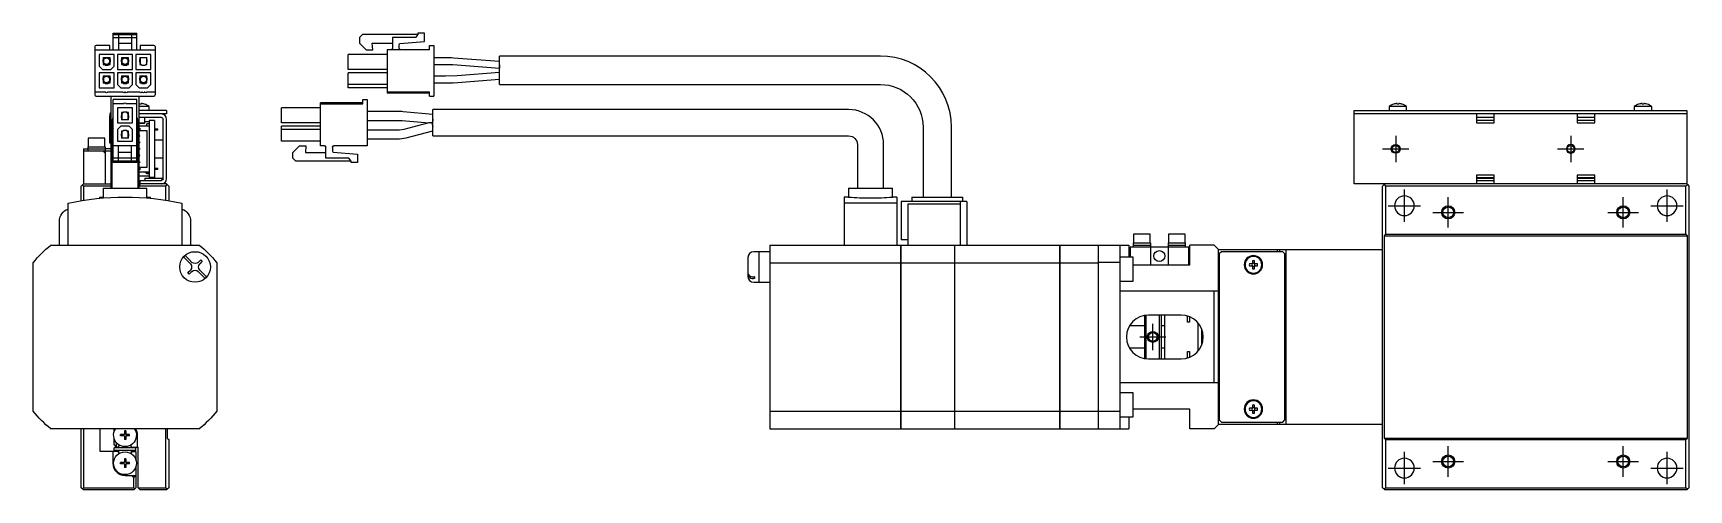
# Model space of a CAD drawing. Extents: x 0 to 782, y -8 to 262.
# Drawn here: x 403.8 to 782.2, y 89 to 193.5 of the extents above; entities that cross this region are included whole.
import ezdxf

# ---------------------------------------------------------------- set-up
doc = ezdxf.new("R2010")
doc.units = 0
doc.header["$LTSCALE"] = 0.5
doc.linetypes.add('CENTER', pattern=[50.8, 31.75, -6.35, 6.35, -6.35])
for name, color, linetype in [('MSM_CENTER', 1, 'CENTER'), ('MSM_CONTINUOUS', 7, 'CONTINUOUS'), ('MSM_NARROW', 5, 'CONTINUOUS')]:
    doc.layers.add(name, color=color, linetype=linetype)

msp = doc.modelspace()

# ---------------------------------------------------------------- linework, layer by layer
at = {"layer": 'MSM_CENTER'}
for p, q in [((712.18, 166.97), (718.18, 166.97)), ((715.18, 169.97), (715.18, 163.97)), ((752.18, 166.97), (758.18, 166.97)), ((755.18, 169.97), (755.18, 163.97)), ((717.18, 150.27), (717.18, 157.67)), ((727.18, 148.97), (727.18, 155.97)), ((767.18, 148.97), (767.18, 155.97)), ((777.18, 150.27), (777.18, 157.67)), ((713.48, 153.97), (720.88, 153.97)), ((723.68, 152.47), (730.68, 152.47)), ((763.68, 152.47), (770.68, 152.47)), ((773.48, 153.97), (780.88, 153.97)), ((659.68, 120.97), (659.68, 126.97)), ((656.68, 123.97), (662.68, 123.97)), ((727.18, 91.97), (727.18, 98.97)), ((767.18, 91.97), (767.18, 98.97)), ((717.18, 90.27), (717.18, 97.67)), ((723.68, 95.47), (730.68, 95.47)), ((763.68, 95.47), (770.68, 95.47)), ((777.18, 90.27), (777.18, 97.67)), ((713.48, 93.97), (720.88, 93.97)), ((773.48, 93.97), (780.88, 93.97))]:
    msp.add_line(p, q, dxfattribs=at)
at = {"layer": 'MSM_CONTINUOUS'}
for p, q in [((422.13, 189.67), (422.13, 193.47)), ((422.13, 193.47), (427.53, 193.47)), ((422.13, 193.17), (427.53, 193.17)), ((423.33, 193.17), (423.33, 189.67)), ((426.33, 193.17), (426.33, 189.67)), ((427.53, 189.67), (427.53, 193.47)), ((479.13, 193.17), (478.43, 192.47)), ((491.73, 193.17), (479.13, 193.17)), ((491.73, 193.17), (491.23, 192.47)), ((491.73, 193.47), (491.73, 193.17)), ((493.23, 193.47), (491.73, 193.47)), ((493.23, 191.56), (493.23, 193.47)), ((417.93, 190.37), (417.93, 179.37)), ((417.93, 189.67), (431.73, 189.67)), ((421.33, 190.67), (418.23, 190.67)), ((421.33, 189.67), (421.33, 190.67)), ((422.13, 192.47), (427.53, 192.47)), ((423.33, 191.17), (426.33, 191.17)), ((428.33, 190.67), (428.33, 189.67)), ((431.43, 190.67), (428.33, 190.67)), ((431.73, 190.37), (431.73, 179.37)), ((478.43, 192.47), (478.43, 191.17)), ((478.43, 191.17), (479.93, 189.67)), ((479.93, 189.67), (481.43, 189.67)), ((481.29, 191.17), (485.98, 191.17)), ((481.43, 189.67), (481.29, 191.17)), ((494.43, 189.67), (484.73, 189.67)), ((484.73, 189.67), (484.73, 179.82)), ((485.98, 192.47), (485.98, 189.97)), ((491.23, 192.47), (485.98, 192.47)), ((487.48, 189.97), (487.48, 190.87)), ((487.66, 191.07), (493.23, 191.56)), ((494.43, 189.67), (494.43, 190.67)), ((494.43, 190.67), (495.43, 190.67)), ((495.43, 190.67), (495.43, 179.07)), ((422.33, 188.57), (418.93, 188.57)), ((418.93, 188.57), (418.93, 185.92)), ((418.93, 185.92), (419.68, 185.17)), ((419.73, 187.42), (419.73, 186.92)), ((419.88, 187.42), (419.73, 187.42)), ((419.73, 186.92), (419.88, 186.92)), ((419.83, 187.92), (421.43, 187.92)), ((419.83, 187.92), (419.83, 187.42)), ((419.83, 186.92), (419.83, 186.27)), ((419.83, 186.27), (420.16, 186.27)), ((419.88, 187.92), (419.88, 186.55)), ((419.88, 186.55), (420.26, 186.17)), ((420.26, 186.17), (421.01, 186.17)), ((420.98, 186.17), (420.43, 186.33)), ((420.83, 187.77), (421.38, 187.62)), ((421.01, 186.17), (421.38, 186.55)), ((421.11, 186.27), (421.43, 186.27)), ((421.38, 186.55), (421.38, 187.92)), ((421.38, 187.42), (421.53, 187.42)), ((421.38, 186.92), (421.53, 186.92)), ((421.43, 187.42), (421.43, 187.92)), ((421.43, 186.27), (421.43, 186.92)), ((421.53, 186.92), (421.53, 187.42)), ((421.58, 185.17), (422.33, 185.92)), ((422.33, 185.92), (422.33, 188.57)), ((423.13, 188.57), (423.13, 185.17)), ((426.53, 188.57), (423.13, 188.57)), ((423.93, 187.42), (423.93, 186.92)), ((424.08, 187.42), (423.93, 187.42)), ((423.93, 186.92), (424.08, 186.92)), ((424.03, 187.92), (424.03, 187.42)), ((424.03, 187.92), (425.63, 187.92)), ((424.03, 186.92), (424.03, 186.27)), ((424.03, 186.27), (424.36, 186.27)), ((424.08, 187.92), (424.08, 186.55)), ((424.08, 186.55), (424.46, 186.17)), ((424.46, 186.17), (425.21, 186.17)), ((425.21, 186.17), (425.58, 186.55)), ((425.31, 186.27), (425.63, 186.27)), ((425.58, 186.55), (425.58, 187.92)), ((425.58, 187.42), (425.73, 187.42)), ((425.58, 186.92), (425.73, 186.92)), ((425.63, 187.42), (425.63, 187.92)), ((425.63, 186.27), (425.63, 186.92)), ((425.73, 186.92), (425.73, 187.42)), ((426.53, 185.17), (426.53, 188.57)), ((430.73, 188.57), (427.33, 188.57)), ((427.33, 188.57), (427.33, 185.17)), ((428.13, 187.42), (428.13, 186.92)), ((428.28, 187.42), (428.13, 187.42)), ((428.13, 186.92), (428.28, 186.92)), ((428.23, 187.92), (428.23, 187.42)), ((428.23, 187.92), (429.83, 187.92)), ((428.23, 186.92), (428.23, 186.27)), ((428.23, 186.27), (428.56, 186.27)), ((428.28, 187.92), (428.28, 186.55)), ((428.28, 186.55), (428.66, 186.17)), ((428.66, 186.17), (429.41, 186.17)), ((429.41, 186.17), (429.78, 186.55)), ((429.51, 186.27), (429.83, 186.27)), ((429.78, 186.55), (429.78, 187.92)), ((429.78, 187.42), (429.93, 187.42)), ((429.78, 186.92), (429.93, 186.92)), ((429.83, 187.42), (429.83, 187.92)), ((429.83, 186.27), (429.83, 186.92)), ((429.93, 186.92), (429.93, 187.42)), ((430.73, 185.17), (430.73, 188.57)), ((475.83, 185.17), (475.83, 188.57)), ((484.73, 188.57), (475.83, 188.57)), ((499.05, 187.8), (495.43, 187.8)), ((495.43, 186.3), (499.05, 186.3)), ((499.74, 186.27), (510.37, 185.48)), ((510.43, 186.98), (499.86, 187.77)), ((510.43, 186.22), (510.37, 185.48)), ((510.43, 181.72), (510.43, 188.22)), ((597.43, 188.22), (510.43, 188.22)), ((418.93, 184.37), (418.93, 180.97)), ((422.33, 184.37), (418.93, 184.37)), ((419.68, 185.17), (421.58, 185.17)), ((419.88, 183.22), (419.73, 183.22)), ((419.73, 183.22), (419.73, 182.72)), ((419.73, 182.72), (419.88, 182.72)), ((419.83, 183.72), (421.43, 183.72)), ((419.83, 183.72), (419.83, 183.22)), ((419.83, 182.72), (419.83, 182.07)), ((419.83, 182.07), (420.16, 182.07)), ((419.88, 183.72), (419.88, 182.35)), ((419.88, 182.35), (420.26, 181.97)), ((420.26, 181.97), (421.01, 181.97)), ((420.42, 183.57), (420.94, 183.72)), ((421.3, 182.26), (420.84, 182.13)), ((421.01, 181.97), (421.38, 182.35)), ((421.11, 182.07), (421.43, 182.07)), ((421.38, 182.35), (421.38, 183.72)), ((421.38, 183.22), (421.53, 183.22)), ((421.38, 182.72), (421.53, 182.72)), ((421.43, 183.22), (421.43, 183.72)), ((421.43, 182.07), (421.43, 182.72)), ((421.53, 182.72), (421.53, 183.22)), ((422.33, 180.97), (422.33, 184.37)), ((423.13, 185.17), (426.53, 185.17)), ((423.13, 184.37), (423.13, 181.72)), ((426.53, 184.37), (423.13, 184.37)), ((423.13, 181.72), (423.88, 180.97)), ((424.08, 183.22), (423.93, 183.22)), ((423.93, 183.22), (423.93, 182.72)), ((423.93, 182.72), (424.08, 182.72)), ((424.03, 183.72), (424.03, 183.22)), ((424.03, 183.72), (425.63, 183.72)), ((424.03, 182.72), (424.03, 182.07)), ((424.03, 182.07), (424.36, 182.07)), ((424.08, 183.72), (424.08, 182.35)), ((424.09, 183.72), (424.08, 183.64)), ((424.08, 182.35), (424.46, 181.97)), ((424.46, 181.97), (425.21, 181.97)), ((425.21, 181.97), (425.58, 182.35)), ((425.31, 182.07), (425.63, 182.07)), ((425.58, 182.35), (425.58, 183.72)), ((425.58, 183.72), (425.58, 183.64)), ((425.58, 183.22), (425.73, 183.22)), ((425.58, 182.72), (425.73, 182.72)), ((425.63, 183.22), (425.63, 183.72)), ((425.63, 182.07), (425.63, 182.72)), ((425.73, 182.72), (425.73, 183.22)), ((425.78, 180.97), (426.53, 181.72)), ((426.53, 181.72), (426.53, 184.37)), ((427.33, 185.17), (430.73, 185.17)), ((427.33, 184.37), (427.33, 181.72)), ((430.73, 184.37), (427.33, 184.37)), ((427.33, 181.72), (428.08, 180.97)), ((428.28, 183.22), (428.13, 183.22)), ((428.13, 183.22), (428.13, 182.72)), ((428.13, 182.72), (428.28, 182.72)), ((428.23, 183.72), (429.83, 183.72)), ((428.23, 183.72), (428.23, 183.22)), ((428.23, 182.72), (428.23, 182.07)), ((428.23, 182.07), (428.56, 182.07)), ((428.28, 183.72), (428.28, 182.35)), ((428.28, 182.35), (428.66, 181.97)), ((428.37, 182.26), (428.82, 182.13)), ((428.66, 181.97), (429.41, 181.97)), ((429.24, 183.57), (428.72, 183.72)), ((429.41, 181.97), (429.78, 182.35)), ((429.51, 182.07), (429.83, 182.07)), ((429.78, 182.35), (429.78, 183.72)), ((429.78, 183.22), (429.93, 183.22)), ((429.78, 182.72), (429.93, 182.72)), ((429.83, 183.22), (429.83, 183.72)), ((429.83, 182.07), (429.83, 182.72)), ((429.93, 182.72), (429.93, 183.22)), ((429.98, 180.97), (430.73, 181.72)), ((430.73, 181.72), (430.73, 184.37)), ((484.73, 185.17), (475.83, 185.17)), ((475.83, 180.97), (475.83, 184.37)), ((484.73, 184.37), (475.83, 184.37)), ((484.73, 181.72), (475.83, 181.72)), ((498.05, 183.6), (495.43, 183.6)), ((495.43, 182.1), (499.03, 182.1)), ((500.69, 183.7), (498.05, 183.6)), ((499.88, 182.13), (510.43, 182.97)), ((510.37, 184.47), (500.69, 183.7)), ((510.43, 181.72), (597.43, 181.72)), ((417.93, 180.07), (420.38, 180.07)), ((418.23, 179.07), (431.43, 179.07)), ((418.93, 180.97), (422.33, 180.97)), ((420.88, 180.07), (424.31, 180.07)), ((421.58, 179.07), (421.58, 157.97)), ((422.13, 163.87), (422.13, 178.27)), ((427.53, 178.27), (422.13, 178.27)), ((423.88, 180.97), (425.78, 180.97)), ((424.81, 180.07), (424.86, 180.07)), ((425.36, 180.07), (428.23, 180.07)), ((427.53, 163.87), (427.53, 178.27)), ((428.08, 180.97), (429.98, 180.97)), ((428.08, 157.97), (428.08, 179.07)), ((428.73, 180.07), (428.78, 180.07)), ((429.28, 180.07), (429.33, 180.07)), ((429.83, 180.07), (431.73, 180.07)), ((484.73, 180.97), (475.83, 180.97)), ((479.18, 177.27), (479.18, 178.27)), ((479.18, 178.27), (480.18, 178.27)), ((480.18, 178.27), (480.18, 167.67)), ((484.73, 180.07), (494.43, 180.07)), ((484.73, 179.82), (494.43, 179.82)), ((494.43, 179.07), (494.43, 180.07)), ((494.43, 179.07), (495.43, 179.07)), ((421.33, 168.27), (421.33, 174.57)), ((424.58, 177.27), (422.13, 177.27)), ((426.53, 176.37), (423.13, 176.37)), ((423.13, 176.37), (423.13, 172.97)), ((423.93, 174.62), (423.93, 174.12)), ((424.08, 174.62), (423.93, 174.62)), ((423.93, 174.12), (424.08, 174.12)), ((424.03, 175.27), (424.03, 174.62)), ((424.36, 175.27), (424.03, 175.27)), ((424.03, 174.12), (424.03, 173.62)), ((424.46, 175.37), (424.08, 175)), ((424.08, 175), (424.08, 173.62)), ((425.21, 175.37), (424.46, 175.37)), ((427.53, 177.27), (425.08, 177.27)), ((425.58, 175), (425.21, 175.37)), ((425.63, 175.27), (425.31, 175.27)), ((425.58, 173.62), (425.58, 175)), ((425.73, 174.62), (425.58, 174.62)), ((425.73, 174.12), (425.58, 174.12)), ((425.63, 174.62), (425.63, 175.27)), ((425.63, 173.62), (425.63, 174.12)), ((425.73, 174.12), (425.73, 174.62)), ((426.53, 172.97), (426.53, 176.37)), ((430.33, 176.67), (428.08, 176.67)), ((434.33, 175.77), (428.08, 175.77)), ((434.33, 174.97), (428.08, 174.97)), ((433.13, 174.17), (428.08, 174.17)), ((428.13, 177.23), (428.13, 177.36)), ((428.53, 177.23), (428.13, 177.23)), ((428.53, 177.36), (428.53, 177.23)), ((429.28, 177.23), (429.26, 177.23)), ((429.33, 172.97), (429.33, 174.17)), ((430.33, 175.77), (430.33, 176.67)), ((434.33, 175.77), (434.33, 174.97)), ((460.58, 172.97), (460.58, 176.37)), ((469.48, 176.37), (460.58, 176.37)), ((469.48, 167.67), (469.48, 177.52)), ((479.18, 177.52), (469.48, 177.52)), ((469.48, 177.27), (479.18, 177.27)), ((488.08, 175.5), (480.18, 175.5)), ((488.37, 175.49), (488.08, 175.5)), ((495.18, 174.83), (488.37, 175.49)), ((495.18, 169.97), (495.18, 175.97)), ((590.18, 175.97), (495.18, 175.97)), ((705.68, 175.77), (781.68, 175.77)), ((705.68, 158.97), (705.68, 175.77)), ((781.68, 174.97), (705.68, 174.97)), ((717.68, 176.67), (713.68, 176.67)), ((713.68, 176.67), (713.68, 175.77)), ((714.75, 177.23), (714.73, 177.23)), ((715.48, 177.23), (715.48, 177.36)), ((715.88, 177.23), (715.48, 177.23)), ((715.88, 177.36), (715.88, 177.23)), ((716.63, 177.23), (716.6, 177.23)), ((717.68, 175.77), (717.68, 176.67)), ((733.68, 174.97), (733.68, 172.97)), ((737.68, 174.17), (733.68, 174.17)), ((737.68, 172.97), (737.68, 174.97)), ((756.68, 174.97), (756.68, 172.97)), ((760.68, 174.17), (756.68, 174.17)), ((760.68, 172.97), (760.68, 174.97)), ((773.68, 176.67), (769.68, 176.67)), ((769.68, 176.67), (769.68, 175.77)), ((770.75, 177.23), (770.73, 177.23)), ((771.48, 177.23), (771.48, 177.36)), ((771.88, 177.23), (771.48, 177.23)), ((771.88, 177.36), (771.88, 177.23)), ((772.63, 177.23), (772.6, 177.23)), ((773.68, 175.77), (773.68, 176.67)), ((781.68, 175.77), (781.68, 158.97)), ((421.83, 172.97), (421.83, 157.97)), ((423.13, 172.97), (426.53, 172.97)), ((423.88, 172.17), (423.13, 171.42)), ((423.13, 171.42), (423.13, 168.77)), ((425.78, 172.17), (423.88, 172.17)), ((424.08, 170.42), (423.93, 170.42)), ((423.93, 170.42), (423.93, 169.92)), ((425.63, 173.62), (424.03, 173.62)), ((424.36, 171.07), (424.03, 171.07)), ((424.03, 171.07), (424.03, 170.42)), ((424.46, 171.17), (424.08, 170.8)), ((424.08, 170.8), (424.08, 169.42)), ((425.21, 171.17), (424.46, 171.17)), ((425.58, 170.8), (425.21, 171.17)), ((425.63, 171.07), (425.31, 171.07)), ((425.58, 169.42), (425.58, 170.8)), ((425.73, 170.42), (425.58, 170.42)), ((425.63, 170.42), (425.63, 171.07)), ((425.73, 169.92), (425.73, 170.42)), ((426.53, 171.42), (425.78, 172.17)), ((426.53, 168.77), (426.53, 171.42)), ((427.83, 157.97), (427.83, 172.97)), ((428.08, 172.97), (429.33, 172.97)), ((429.13, 172.77), (428.08, 172.77)), ((428.08, 172.22), (430.33, 172.22)), ((428.08, 171.72), (428.18, 171.72)), ((428.18, 171.72), (428.18, 171.22)), ((428.18, 171.22), (429.83, 171.22)), ((429.13, 172.77), (429.33, 172.97)), ((429.33, 173.22), (430.33, 173.22)), ((430.33, 172.68), (429.78, 172.68)), ((429.78, 172.22), (429.78, 172.68)), ((429.83, 171.22), (429.83, 162.72)), ((431.53, 173.47), (430.33, 173.47)), ((430.33, 173.47), (430.33, 160.47)), ((431.53, 173.47), (431.53, 160.47)), ((431.53, 171.6), (432.33, 171.6)), ((431.53, 171.35), (432.33, 171.35)), ((432.33, 171.35), (432.33, 171.6)), ((433.53, 160.17), (433.53, 173.77)), ((434.33, 160.17), (434.33, 173.77)), ((469.48, 172.97), (460.58, 172.97)), ((469.48, 172.97), (460.58, 172.97)), ((460.58, 168.77), (460.58, 172.17)), ((469.48, 172.17), (460.58, 172.17)), ((469.48, 171.42), (460.58, 171.42)), ((480.18, 173.5), (488.08, 173.5)), ((487.53, 171.3), (480.18, 171.3)), ((488.54, 171.43), (487.53, 171.3)), ((488.08, 173.5), (488.18, 173.49)), ((488.18, 173.49), (494.23, 172.91)), ((494.23, 172.91), (488.54, 171.43)), ((489.05, 169.49), (495.18, 171.09)), ((494.96, 172.97), (494.23, 172.91)), ((494.96, 172.97), (495.18, 172.12)), ((494.99, 172.84), (495.08, 172.83)), ((495.18, 173.82), (495.08, 172.83)), ((607.18, 171.97), (607.18, 155.97)), ((613.68, 155.97), (613.68, 171.97)), ((737.68, 173.47), (733.68, 173.47)), ((733.68, 172.97), (737.68, 172.97)), ((760.68, 173.47), (756.68, 173.47)), ((756.68, 172.97), (760.68, 172.97)), ((415.33, 166.97), (415.33, 158.97)), ((415.33, 166.97), (416.33, 166.97)), ((421.58, 166.47), (415.33, 166.47)), ((416.33, 167.47), (416.33, 166.47)), ((416.33, 167.47), (420.33, 167.47)), ((416.33, 166.97), (420.33, 166.97)), ((420.23, 169.47), (416.43, 169.47)), ((416.43, 169.47), (416.43, 167.47)), ((419.83, 166.47), (420.33, 165.97)), ((420.23, 167.47), (420.23, 169.47)), ((420.33, 167.47), (420.33, 158.97)), ((421.58, 166.97), (420.33, 166.97)), ((421.58, 168.27), (421.33, 168.27)), ((427.53, 167.67), (422.13, 167.67)), ((423.13, 168.77), (426.53, 168.77)), ((423.33, 164.17), (423.33, 167.67)), ((423.93, 169.92), (424.08, 169.92)), ((424.03, 169.92), (424.03, 169.42)), ((425.63, 169.42), (424.03, 169.42)), ((425.73, 169.92), (425.58, 169.92)), ((425.63, 169.42), (425.63, 169.92)), ((426.33, 164.17), (426.33, 167.67)), ((433.53, 168.97), (431.53, 168.97)), ((469.48, 168.77), (460.58, 168.77)), ((469.48, 168.77), (460.58, 168.77)), ((463.18, 166.17), (464.68, 167.67)), ((464.68, 167.67), (466.18, 167.67)), ((466.18, 167.67), (466.04, 166.17)), ((466.18, 167.67), (466.04, 166.17)), ((470.43, 167.67), (469.48, 167.67)), ((470.43, 167.67), (469.48, 167.67)), ((470.43, 167.67), (470.43, 167.67)), ((470.73, 164.87), (470.73, 167.37)), ((472.23, 167.37), (472.23, 166.47)), ((472.52, 167.67), (472.53, 167.67)), ((480.18, 167.67), (472.53, 167.67)), ((480.18, 167.67), (472.53, 167.67)), ((480.18, 169.3), (487.53, 169.3)), ((487.53, 169.3), (489.05, 169.49)), ((495.18, 169.97), (590.18, 169.97)), ((592.18, 167.97), (592.18, 157.97)), ((598.18, 157.97), (598.18, 167.97)), ((427.53, 164.87), (422.13, 164.87)), ((427.53, 164.17), (422.13, 164.17)), ((427.53, 163.87), (422.13, 163.87)), ((426.33, 166.17), (423.33, 166.17)), ((429.83, 162.72), (428.18, 162.72)), ((428.18, 162.72), (428.18, 162.22)), ((431.53, 164.97), (433.53, 164.97)), ((463.18, 164.87), (463.18, 166.17)), ((463.88, 164.17), (463.18, 164.87)), ((463.88, 164.17), (463.18, 164.87)), ((476.48, 164.17), (463.88, 164.17)), ((476.48, 164.17), (463.88, 164.17)), ((466.04, 166.17), (470.73, 166.17)), ((475.98, 164.87), (470.73, 164.87)), ((475.98, 164.87), (470.73, 164.87)), ((472.41, 166.27), (477.98, 165.79)), ((476.48, 164.17), (475.98, 164.87)), ((476.48, 164.17), (475.98, 164.87)), ((476.48, 163.87), (476.48, 164.17)), ((477.98, 163.87), (476.48, 163.87)), ((477.98, 163.87), (476.48, 163.87)), ((477.98, 165.79), (477.98, 163.87)), ((414.83, 158.47), (415.33, 158.97)), ((415.33, 158.97), (421.58, 158.97)), ((428.18, 162.22), (428.08, 162.22)), ((428.08, 161.72), (430.33, 161.72)), ((430.33, 160.72), (428.08, 160.72)), ((428.33, 158.97), (428.08, 158.72)), ((428.33, 158.97), (428.33, 159.77)), ((428.33, 159.77), (433.13, 159.77)), ((434.33, 158.97), (428.33, 158.97)), ((429.33, 160.27), (433.33, 160.27)), ((429.33, 160.27), (429.33, 159.77)), ((429.53, 161.49), (429.53, 161.72)), ((430.33, 161.49), (429.53, 161.49)), ((429.78, 161.27), (429.78, 161.49)), ((430.33, 161.27), (429.78, 161.27)), ((431.53, 160.47), (430.33, 160.47)), ((431.53, 162.6), (432.33, 162.6)), ((431.53, 162.35), (432.33, 162.35)), ((432.33, 162.35), (432.33, 162.6)), ((433.33, 159.83), (433.33, 160.27)), ((434.83, 158.47), (434.33, 158.97)), ((781.68, 158.97), (705.68, 158.97)), ((712.53, 158.82), (712.68, 158.97)), ((737.68, 160.97), (733.68, 160.97)), ((733.68, 160.97), (733.68, 158.97)), ((733.68, 160.47), (737.68, 160.47)), ((733.68, 160.27), (737.68, 160.27)), ((733.68, 159.77), (737.68, 159.77)), ((737.68, 158.97), (737.68, 160.97)), ((760.68, 160.97), (756.68, 160.97)), ((756.68, 160.97), (756.68, 158.97)), ((756.68, 160.47), (760.68, 160.47)), ((756.68, 160.27), (760.68, 160.27)), ((756.68, 159.77), (760.68, 159.77)), ((760.68, 158.97), (760.68, 160.97)), ((781.68, 158.97), (781.83, 158.82)), ((414.83, 155.13), (414.83, 158.47)), ((415.08, 158.72), (415.33, 158.47)), ((415.33, 158.47), (415.33, 155.21)), ((421.58, 158.47), (415.33, 158.47)), ((419.01, 155.97), (419.83, 155.97)), ((419.01, 155.97), (419.01, 155.69)), ((419.83, 157.97), (429.83, 157.97)), ((419.83, 157.97), (419.83, 155.76)), ((434.13, 158.47), (428.08, 158.47)), ((429.83, 155.76), (429.83, 157.97)), ((429.83, 155.97), (430.65, 155.97)), ((430.65, 155.69), (430.65, 155.97)), ((434.13, 158.47), (434.48, 158.82)), ((434.13, 155.24), (434.13, 158.47)), ((434.83, 158.47), (434.83, 155.13)), ((589.18, 155.97), (589.18, 144.97)), ((590.18, 155.97), (589.18, 155.97)), ((590.18, 157.97), (600.18, 157.97)), ((590.18, 157.97), (590.18, 155.97)), ((600.18, 155.97), (600.18, 157.97)), ((601.18, 155.97), (600.18, 155.97)), ((601.18, 155.97), (601.18, 144.97)), ((604.61, 155.97), (616.25, 155.97)), ((604.61, 155.97), (604.61, 154.97)), ((616.25, 154.97), (616.25, 155.97)), ((712.18, 158.47), (712.53, 158.82)), ((712.18, 89.47), (712.18, 158.47)), ((712.53, 158.82), (712.88, 158.47)), ((781.48, 158.47), (712.88, 158.47)), ((712.88, 158.47), (712.88, 147.47)), ((781.48, 158.47), (781.83, 158.82)), ((781.48, 147.47), (781.48, 158.47)), ((781.83, 158.82), (782.18, 158.47)), ((782.18, 158.47), (782.18, 89.47)), ((411.83, 144.97), (411.83, 154.54)), ((437.83, 154.54), (437.83, 144.97)), ((601.18, 154.54), (589.18, 154.54)), ((602.18, 154.97), (602.18, 146.17)), ((617.18, 154.97), (602.18, 154.97)), ((603.68, 154.37), (603.68, 144.97)), ((615.68, 154.37), (603.68, 154.37)), ((615.68, 154.97), (615.68, 144.97)), ((617.18, 154.97), (617.18, 144.97)), ((409.83, 144.97), (409.83, 150.39)), ((439.83, 150.39), (439.83, 144.97)), ((407.83, 144.97), (407.7, 144.84)), ((407.86, 144.97), (441.8, 144.97)), ((441.96, 144.84), (441.83, 144.97)), ((572.18, 144.97), (572.18, 102.97)), ((572.18, 144.97), (602.13, 144.97)), ((602.13, 102.97), (602.13, 144.97)), ((602.13, 144.92), (602.18, 144.92)), ((603.68, 146.17), (602.18, 146.17)), ((602.18, 102.97), (602.18, 144.97)), ((602.18, 144.97), (638.43, 144.97)), ((614.43, 102.97), (614.43, 144.97)), ((614.43, 144.92), (614.48, 144.92)), ((614.48, 102.97), (614.48, 144.97)), ((638.43, 102.97), (638.43, 144.97)), ((638.43, 144.92), (638.48, 144.92)), ((638.48, 144.97), (654.18, 144.97)), ((638.48, 102.97), (638.48, 144.97)), ((647.18, 144.97), (647.18, 102.97)), ((652.18, 144.97), (652.18, 102.97)), ((654.18, 144.97), (654.18, 142.22)), ((667.88, 144.47), (654.48, 144.47)), ((654.48, 144.47), (654.48, 142.22)), ((655.18, 145.47), (659.18, 145.47)), ((655.18, 145.47), (655.18, 144.47)), ((655.18, 144.97), (659.18, 144.97)), ((659.08, 147.47), (655.28, 147.47)), ((655.28, 147.47), (655.28, 145.47)), ((659.08, 145.47), (659.08, 147.47)), ((659.18, 145.47), (659.18, 140.47)), ((663.18, 145.47), (663.18, 140.47)), ((663.18, 145.47), (667.18, 145.47)), ((663.18, 144.97), (667.18, 144.97)), ((667.08, 147.47), (663.28, 147.47)), ((663.28, 147.47), (663.28, 145.47)), ((667.08, 145.47), (667.08, 147.47)), ((667.18, 144.47), (667.18, 145.47)), ((667.88, 140.47), (667.88, 144.47)), ((668.18, 140.47), (668.18, 144.97)), ((673.68, 144.97), (668.18, 144.97)), ((674.68, 143.97), (673.68, 144.97)), ((674.68, 103.97), (674.68, 143.97)), ((674.68, 143.97), (712.18, 143.97)), ((688.18, 143.47), (688.18, 143.97)), ((688.68, 143.47), (688.68, 143.97)), ((690.18, 103.97), (690.18, 143.97)), ((712.88, 147.47), (712.53, 147.12)), ((712.53, 147.12), (712.53, 100.82)), ((712.53, 147.12), (781.83, 147.12)), ((712.88, 147.47), (781.48, 147.47)), ((781.83, 147.12), (781.48, 147.47)), ((781.83, 100.82), (781.83, 147.12)), ((403.96, 141.1), (403.83, 140.97)), ((403.83, 107), (403.83, 140.94)), ((439.77, 140.68), (438.19, 142.27)), ((438.54, 142.62), (439.46, 141.7)), ((439.46, 141.7), (440.12, 141.03)), ((441.54, 141.03), (442.14, 141.64)), ((442.49, 141.28), (441.89, 140.68)), ((442.14, 141.64), (442.49, 141.28)), ((445.83, 140.97), (445.7, 141.1)), ((445.83, 140.94), (445.83, 107)), ((567.18, 142.17), (567.18, 137.77)), ((569.63, 143.47), (568.48, 143.47)), ((569.63, 143.47), (569.63, 136.47)), ((569.68, 143.42), (569.63, 143.42)), ((569.68, 143.47), (569.68, 136.47)), ((572.18, 143.47), (569.68, 143.47)), ((572.18, 140.94), (602.13, 140.94)), ((602.13, 140.69), (602.18, 140.69)), ((602.18, 140.94), (614.43, 140.94)), ((614.43, 140.69), (614.48, 140.69)), ((614.48, 140.94), (638.43, 140.94)), ((638.43, 140.69), (638.48, 140.69)), ((638.48, 140.94), (647.18, 140.94)), ((652.18, 140.97), (647.18, 140.97)), ((655.18, 142.22), (652.18, 142.22)), ((655.18, 136.72), (655.18, 142.22)), ((655.18, 140.47), (668.18, 140.47)), ((675.38, 143.47), (674.88, 142.97)), ((674.88, 142.97), (674.88, 104.97)), ((689.38, 143.47), (675.38, 143.47)), ((682.44, 140.71), (681.76, 140.71)), ((681.76, 140.23), (682.44, 140.23)), ((682.44, 141.39), (682.44, 140.71)), ((682.44, 140.23), (682.44, 139.55)), ((682.92, 140.71), (682.92, 141.39)), ((683.59, 140.71), (682.92, 140.71)), ((682.92, 139.55), (682.92, 140.23)), ((682.92, 140.23), (683.59, 140.23)), ((689.88, 142.97), (689.38, 143.47)), ((689.88, 104.97), (689.88, 142.97)), ((439.17, 138.67), (439.77, 139.27)), ((439.52, 138.31), (439.17, 138.67)), ((440.12, 138.91), (439.52, 138.31)), ((443.12, 137.33), (441.54, 138.91)), ((441.89, 139.27), (443.48, 137.68)), ((568.68, 137.68), (568.48, 137.68)), ((568.68, 137.33), (568.48, 137.33)), ((568.48, 136.47), (569.63, 136.47)), ((568.68, 137.68), (568.68, 137.33)), ((569.63, 136.52), (569.68, 136.52)), ((569.68, 136.47), (572.18, 136.47)), ((652.18, 136.72), (655.18, 136.72)), ((674.88, 138.47), (674.68, 138.47)), ((689.88, 138.47), (690.18, 138.47)), ((690.18, 137.72), (689.88, 137.72)), ((674.68, 134.47), (652.18, 134.47)), ((673.68, 113.47), (673.68, 134.47)), ((674.88, 133.97), (674.68, 133.97)), ((657.88, 119.04), (657.88, 128.91)), ((658.08, 128.94), (658.08, 119.01)), ((666.18, 128.97), (658.68, 128.97)), ((661.18, 118.97), (661.18, 128.97)), ((661.68, 118.97), (661.68, 128.97)), ((662.38, 128.97), (662.38, 118.97)), ((667.58, 127.31), (667.58, 128.77)), ((674.88, 131.47), (674.68, 131.47)), ((689.88, 132.22), (690.18, 132.22)), ((689.98, 128.97), (689.88, 128.97)), ((689.98, 118.97), (689.98, 128.97)), ((690.18, 128.77), (689.98, 128.97)), ((657.88, 126.47), (654.35, 126.47)), ((662.38, 126.47), (661.68, 126.47)), ((668.08, 127.33), (667.58, 127.33)), ((668.08, 127.31), (667.58, 127.31)), ((668.08, 128.6), (668.08, 127.31)), ((670.08, 120.85), (670.08, 127.1)), ((670.88, 122.27), (670.88, 125.68)), ((671.02, 125.22), (670.88, 125.22)), ((654.35, 121.47), (657.88, 121.47)), ((661.68, 121.47), (662.38, 121.47)), ((670.88, 122.72), (671.02, 122.72)), ((658.68, 118.97), (666.18, 118.97)), ((667.58, 120.64), (668.08, 120.64)), ((667.58, 119.17), (667.58, 120.64)), ((667.58, 120.62), (668.08, 120.62)), ((668.08, 120.64), (668.08, 119.35)), ((689.88, 118.97), (689.98, 118.97)), ((689.98, 118.97), (690.18, 119.17)), ((674.68, 116.47), (674.88, 116.47)), ((674.68, 113.97), (674.88, 113.97)), ((690.18, 115.72), (689.88, 115.72)), ((674.68, 113.47), (652.18, 113.47)), ((655.18, 111.22), (652.18, 111.22)), ((655.18, 105.72), (655.18, 111.22)), ((689.88, 110.22), (690.18, 110.22)), ((403.83, 106.97), (403.96, 106.84)), ((445.7, 106.84), (445.83, 106.97)), ((572.18, 107), (602.13, 107)), ((602.13, 107.26), (602.18, 107.26)), ((602.18, 107), (614.43, 107)), ((614.43, 107.26), (614.48, 107.26)), ((614.48, 107), (638.43, 107)), ((638.43, 107.26), (638.48, 107.26)), ((638.48, 107), (647.18, 107)), ((647.18, 106.97), (652.18, 106.97)), ((668.18, 107.47), (655.18, 107.47)), ((668.18, 102.97), (668.18, 107.47)), ((674.68, 109.47), (674.88, 109.47)), ((682.44, 107.71), (681.76, 107.71)), ((681.76, 107.23), (682.44, 107.23)), ((682.44, 108.39), (682.44, 107.71)), ((682.44, 107.23), (682.44, 106.55)), ((682.92, 107.71), (682.92, 108.39)), ((683.59, 107.71), (682.92, 107.71)), ((682.92, 106.55), (682.92, 107.23)), ((682.92, 107.23), (683.59, 107.23)), ((690.18, 109.47), (689.88, 109.47)), ((407.7, 103.1), (407.83, 102.97)), ((441.8, 102.97), (407.86, 102.97)), ((414.83, 89.47), (414.83, 102.97)), ((415.33, 102.97), (415.33, 89.47)), ((419.13, 97.77), (419.13, 102.97)), ((422.33, 102.19), (422.33, 102.97)), ((424.98, 102.47), (424.69, 102.47)), ((424.69, 102.47), (424.69, 101.68)), ((424.98, 102.47), (424.98, 101.68)), ((434.13, 89.47), (434.13, 102.97)), ((434.48, 102.97), (434.48, 100.82)), ((441.83, 102.97), (441.96, 103.1)), ((572.18, 102.97), (602.13, 102.97)), ((602.13, 103.02), (602.18, 103.02)), ((602.18, 102.97), (614.43, 102.97)), ((614.43, 103.02), (614.48, 103.02)), ((614.48, 102.97), (638.43, 102.97)), ((638.43, 103.02), (638.48, 103.02)), ((638.48, 102.97), (654.18, 102.97)), ((652.18, 105.72), (655.18, 105.72)), ((654.18, 105.72), (654.18, 102.97)), ((673.68, 102.97), (668.18, 102.97)), ((673.68, 102.97), (674.68, 103.97)), ((712.18, 103.97), (674.68, 103.97)), ((674.88, 104.97), (675.38, 104.47)), ((675.38, 104.47), (689.38, 104.47)), ((688.18, 103.97), (688.18, 104.47)), ((688.68, 103.97), (688.68, 104.47)), ((689.38, 104.47), (689.88, 104.97)), ((422.33, 99.27), (422.33, 100.76)), ((422.33, 99.27), (422.83, 98.77)), ((422.33, 97.97), (422.33, 98.57)), ((427.33, 98.57), (422.33, 98.57)), ((422.83, 99.81), (422.83, 98.77)), ((422.83, 98.77), (423.28, 98.77)), ((423.28, 98.77), (423.41, 99)), ((424.63, 101.62), (423.83, 101.62)), ((423.83, 101.33), (423.83, 101.62)), ((424.63, 101.33), (423.83, 101.33)), ((424.36, 101.62), (424.36, 101.33)), ((424.98, 101.94), (424.69, 101.94)), ((424.69, 101.27), (424.69, 100.47)), ((424.69, 101), (424.98, 101)), ((424.98, 100.47), (424.69, 100.47)), ((424.98, 101.27), (424.98, 100.47)), ((425.83, 101.62), (425.04, 101.62)), ((425.83, 101.33), (425.04, 101.33)), ((425.3, 101.62), (425.3, 101.33)), ((425.83, 101.33), (425.83, 101.62)), ((426.38, 98.77), (426.25, 99)), ((426.38, 98.77), (427.83, 98.77)), ((427.33, 97.97), (427.33, 98.57)), ((427.63, 101.47), (427.63, 98.77)), ((427.83, 89.47), (427.83, 98.77)), ((434.48, 100.82), (434.83, 100.47)), ((434.83, 100.47), (434.83, 89.47)), ((712.53, 100.82), (712.88, 100.47)), ((712.53, 100.82), (781.83, 100.82)), ((712.88, 100.47), (781.48, 100.47)), ((712.88, 100.47), (712.88, 89.47)), ((781.48, 100.47), (781.83, 100.82)), ((781.48, 89.47), (781.48, 100.47)), ((423.28, 97.77), (419.13, 97.77)), ((422.03, 97.77), (422.03, 95.07)), ((427.33, 97.97), (422.33, 97.97)), ((423.43, 97.51), (423.28, 97.77)), ((423.83, 94.93), (423.83, 95.22)), ((424.63, 95.22), (423.83, 95.22)), ((424.63, 94.93), (423.83, 94.93)), ((424.36, 95.22), (424.36, 94.93)), ((424.98, 96.07), (424.69, 96.07)), ((424.69, 96.07), (424.69, 95.28)), ((424.98, 95.54), (424.69, 95.54)), ((424.69, 94.87), (424.69, 94.07)), ((424.69, 94.6), (424.98, 94.6)), ((424.98, 96.07), (424.98, 95.28)), ((424.98, 94.87), (424.98, 94.07)), ((425.83, 95.22), (425.04, 95.22)), ((425.83, 94.93), (425.04, 94.93)), ((425.3, 95.22), (425.3, 94.93)), ((425.83, 94.93), (425.83, 95.22)), ((426.38, 97.77), (426.23, 97.51)), ((426.38, 97.77), (427.33, 97.77)), ((427.33, 97.77), (427.33, 95.79)), ((424.98, 94.07), (424.69, 94.07)), ((424.83, 92.27), (427.33, 92.27)), ((426.33, 92.27), (426.83, 91.77)), ((426.83, 91.77), (427.19, 92.27)), ((426.83, 89.47), (426.83, 91.77)), ((427.33, 94.36), (427.33, 89.47)), ((415.33, 88.97), (414.83, 89.47)), ((415.33, 89.47), (415.08, 89.22)), ((415.33, 89.47), (426.83, 89.47)), ((426.83, 88.97), (415.33, 88.97)), ((427.08, 89.22), (426.83, 89.47)), ((426.83, 88.97), (427.33, 89.47)), ((427.83, 89.47), (434.13, 89.47)), ((427.83, 89.47), (428.33, 88.97)), ((434.33, 88.97), (428.33, 88.97)), ((434.48, 89.12), (434.13, 89.47)), ((434.33, 88.97), (434.48, 89.12)), ((434.83, 89.47), (434.48, 89.12)), ((712.53, 89.12), (712.18, 89.47)), ((712.88, 89.47), (712.53, 89.12)), ((712.68, 88.97), (712.53, 89.12)), ((781.68, 88.97), (712.68, 88.97)), ((712.88, 89.47), (781.48, 89.47)), ((781.83, 89.12), (781.48, 89.47)), ((781.83, 89.12), (781.68, 88.97)), ((782.18, 89.47), (781.83, 89.12))]:
    msp.add_line(p, q, dxfattribs=at)
for centre, radius in [((420.63, 187.05), 0.75), ((424.83, 187.05), 0.75), ((420.63, 182.85), 0.75), ((424.83, 182.85), 0.75), ((429.03, 182.85), 0.75), ((715.18, 166.97), 0.783), ((755.18, 166.97), 0.783), ((727.18, 152.47), 1.23), ((767.18, 152.47), 1.23), ((440.83, 139.97), 3.5), ((661.18, 142.47), 1.25), ((659.68, 123.97), 1.01), ((424.83, 95.07), 2.6), ((727.18, 95.47), 1.23), ((767.18, 95.47), 1.23)]:
    msp.add_circle(centre, radius, dxfattribs=at)
at = {"layer": 'MSM_CONTINUOUS', "extrusion": (0, 0, -1)}
for centre, radius in [((-717.18, 153.97), 2.25), ((-777.18, 153.97), 2.25), ((-682.68, 140.47), 2.1), ((-682.68, 140.47), 1.9), ((-682.68, 107.47), 2.1), ((-682.68, 107.47), 1.9), ((-717.18, 93.97), 2.25), ((-777.18, 93.97), 2.25)]:
    msp.add_circle(centre, radius, dxfattribs=at)
at = {"layer": 'MSM_CONTINUOUS'}
for centre, radius, start, end in [((418.23, 190.37), 0.3, 90, 180), ((431.43, 190.37), 0.3, 0, 90), ((499.05, 177.05), 10.75, 85.7108, 90), ((510.37, 185.55), 0.0776, 271.0225, 317.7699), ((597.43, 171.97), 16.25, 0, 90), ((499.03, 192.85), 10.75, 270, 274.548), ((510.36, 184.38), 0.0872, 42.4447, 86.7778), ((418.23, 179.37), 0.3, 180, 270), ((431.43, 179.37), 0.3, 270, 0), ((422.53, 174.57), 1.2, 142.3415, 180), ((424.83, 172.97), 3, 154.1581, 205.8419), ((424.83, 172.97), 3, 334.1588, 25.8426), ((428.33, 174.17), 3.19, 93.5904, 94.4896), ((428.33, 174.17), 3.19, 73.0947, 86.4096), ((428.33, 174.17), 3.2, 51.3178, 72.73), ((433.13, 173.77), 1.2, 0, 90), ((590.18, 167.97), 8, 0, 90), ((715.68, 174.17), 3.2, 107.27, 128.6822), ((715.68, 174.17), 3.19, 93.5904, 106.9053), ((715.68, 174.17), 3.19, 73.0947, 86.4096), ((715.68, 174.17), 3.2, 51.3178, 72.73), ((771.68, 174.17), 3.2, 107.27, 128.6822), ((771.68, 174.17), 3.19, 93.5904, 106.9053), ((771.68, 174.17), 3.19, 73.0947, 86.4096), ((771.68, 174.17), 3.2, 51.3178, 72.73), ((470.43, 167.37), 0.3, 0, 90), ((472.53, 167.37), 0.3, 90, 180), ((472.43, 166.47), 0.2, 180, 265), ((433.13, 160.17), 1.2, 270, 0), ((595.19, 215.99), 60.23, 265.2289, 269.9909), ((595.16, 216.02), 60.26, 270.0102, 274.77), ((568.48, 142.17), 1.3, 90, 180), ((682.68, 140.47), 0.95, 165.3667, 194.6333), ((682.68, 140.47), 0.365, 138.8496, 221.1504), ((682.68, 140.47), 0.95, 75.3667, 104.6333), ((682.68, 140.47), 0.365, 48.8496, 131.1504), ((682.68, 140.47), 0.365, 228.8496, 311.1504), ((682.68, 140.47), 0.365, 318.8496, 41.1504), ((682.68, 140.47), 0.95, 345.3667, 14.6333), ((567.93, 138.63), 0.754, 185.8166, 221.8939), ((567.93, 138.27), 0.751, 181.7681, 218.8955), ((568.48, 137.77), 1.3, 180, 270), ((568.4, 138.73), 1.41, 221.3743, 272.8178), ((568.39, 139.07), 1.39, 222.8199, 273.04), ((682.68, 140.47), 0.95, 255.3667, 284.6333), ((658.68, 123.97), 5, 90, 270), ((666.18, 123.97), 5, 270, 90), ((682.68, 107.47), 0.95, 165.3667, 194.6333), ((682.68, 107.47), 0.365, 138.8496, 221.1504), ((682.68, 107.47), 0.95, 75.3667, 104.6333), ((682.68, 107.47), 0.365, 48.8496, 131.1504), ((682.68, 107.47), 0.365, 228.8496, 311.1504), ((682.68, 107.47), 0.95, 255.3667, 284.6333), ((682.68, 107.47), 0.365, 318.8496, 41.1504), ((682.68, 107.47), 0.95, 345.3667, 14.6333), ((424.83, 98.27), 1.59, 143.8028, 169.1069), ((424.95, 98.16), 1.75, 142.994, 151.3783), ((424.72, 98.16), 1.75, 28.6217, 37.006), ((424.83, 98.27), 1.59, 10.8931, 36.1972), ((424.83, 95.07), 2.8, 180, 270), ((424.83, 98.27), 1.59, 190.8931, 216.1972), ((424.83, 98.27), 1.59, 323.8028, 349.1069)]:
    msp.add_arc(centre, radius, start, end, dxfattribs=at)
at = {"layer": 'MSM_CONTINUOUS', "extrusion": (0, 0, -1)}
for centre, radius, start, end in [((-485.68, 189.97), 0.3, 180, 270), ((-487.68, 190.87), 0.2, 0, 85), ((-487.78, 189.97), 0.3, 270, 0), ((-499.05, 177.05), 9.25, 90, 94.2892), ((-597.43, 171.97), 9.75, 90, 180), ((-420.63, 180.07), 0.25, 180, 0), ((-424.56, 180.07), 0.25, 180, 0), ((-425.11, 180.07), 0.25, 180, 0), ((-428.48, 180.07), 0.25, 180, 0), ((-429.03, 180.07), 0.25, 180, 0), ((-429.58, 180.07), 0.25, 180, 0), ((-424.83, 177.27), 0.25, 359.9993, 179.9993), ((-433.13, 173.77), 0.4, 90, 180), ((-424.83, 174.5), 1, 298.9543, 318.5897), ((-424.83, 174.5), 1, 221.4089, 241.0443), ((-424.83, 170.3), 1, 298.9543, 318.5897), ((-424.83, 170.3), 1, 221.4089, 241.0443), ((-427.93, 169.97), 0.25, 126.8699, 233.1301), ((-427.93, 168.47), 0.25, 126.8699, 233.1301), ((-427.93, 166.97), 0.25, 126.8699, 233.1301), ((-470.43, 167.37), 0.3, 90, 180), ((-470.43, 167.37), 0.3, 90, 180), ((-472.53, 167.37), 0.3, 0, 90), ((-472.53, 167.37), 0.3, 0, 90), ((-590.18, 167.97), 2, 90, 180), ((-427.93, 165.47), 0.25, 126.8699, 233.1301), ((-427.93, 163.97), 0.25, 126.8699, 233.1301), ((-433.13, 160.17), 0.4, 180, 270), ((-424.83, 95.97), 60, 77.4867, 102.5133), ((-412.83, 150.39), 3, 0, 70.5288), ((-436.83, 150.39), 3, 109.4712, 180), ((-424.83, 123.97), 27, 38.9424, 51.0576), ((-424.83, 123.97), 27, 128.9424, 141.0576), ((-439.06, 139.97), 1, 135, 225), ((-440.83, 141.74), 1, 225, 315), ((-442.6, 139.97), 1, 315, 45), ((-440.83, 138.21), 1, 45, 135), ((-424.83, 123.97), 27, 308.9424, 321.0576), ((-424.83, 123.97), 27, 218.9424, 231.0576), ((-424.83, 101.47), 2.6, 144.7656, 35.2344), ((-424.83, 101.47), 2.8, 147.6076, 180), ((-424.63, 101.68), 0.06, 180, 270), ((-424.63, 101.27), 0.06, 90, 180), ((-425.04, 101.68), 0.06, 270, 0), ((-425.04, 101.27), 0.06, 0, 90), ((-424.95, 98.39), 1.75, 322.994, 330), ((-424.63, 95.28), 0.06, 180, 270), ((-424.63, 94.87), 0.06, 90, 180), ((-425.04, 95.28), 0.06, 270, 0), ((-425.04, 94.87), 0.06, 0, 90), ((-424.72, 98.39), 1.75, 210, 217.006)]:
    msp.add_arc(centre, radius, start, end, dxfattribs=at)
at = {"layer": 'MSM_NARROW'}
for centre, radius in [((715.18, 166.97), 1), ((727.18, 152.47), 1.5), ((767.18, 152.47), 1.5), ((659.68, 123.97), 1.25), ((727.18, 95.47), 1.5), ((767.18, 95.47), 1.5)]:
    msp.add_circle(centre, radius, dxfattribs=at)
at = {"layer": 'MSM_NARROW', "extrusion": (0, 0, -1)}
msp.add_circle((-755.18, 166.97), 1, dxfattribs=at)

doc.saveas('drawing.dxf')
